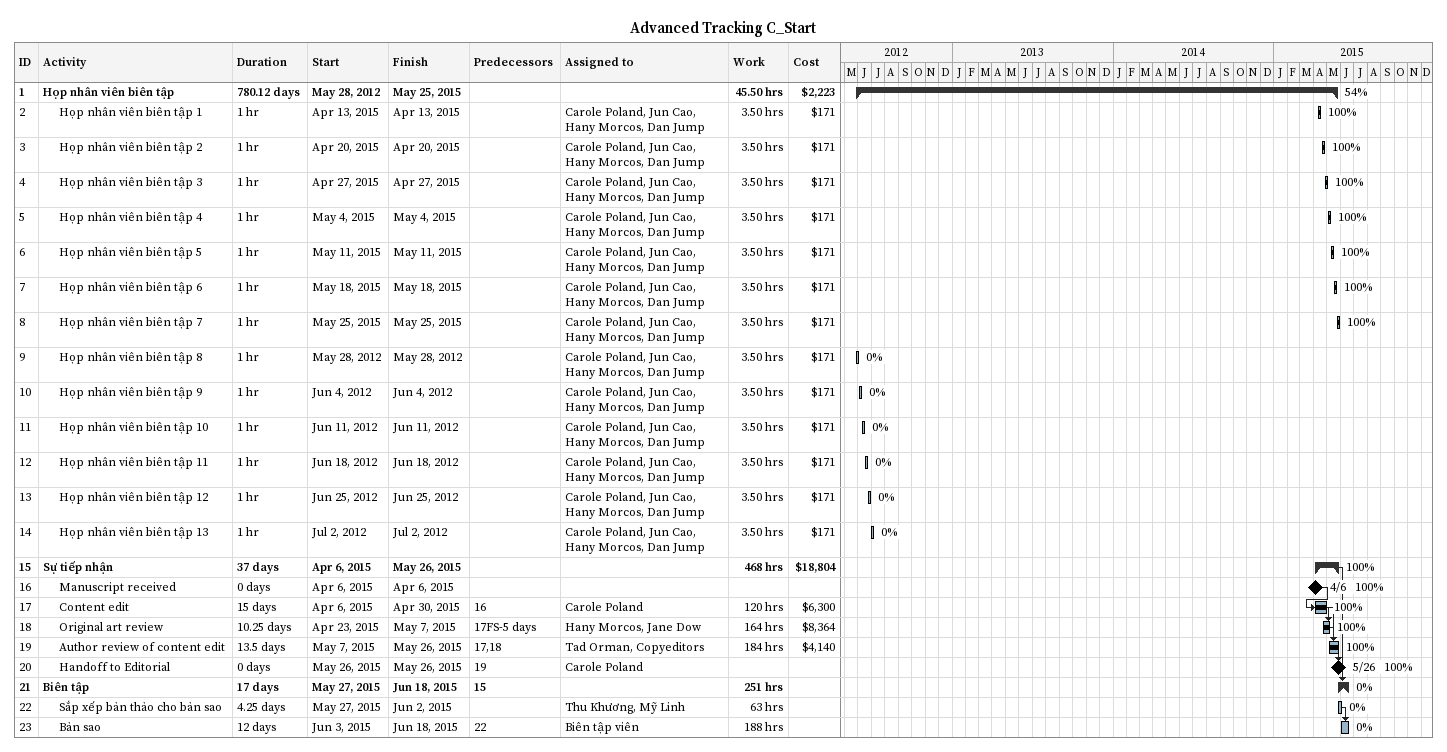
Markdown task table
Advanced Tracking C_Start

| ID | Level | Task | Duration | Start | Finish | Predecessors | Resources | % complete | Work (h) | Cost ($) |
|---|---|---|---|---|---|---|---|---|---|---|
| 1 | 1 | **Họp nhân viên biên tập** | 780.12d | 2012-05-28 | 2015-05-25 |  |  | 54 | 45.50 | 2223 |
| 2 | 2 | Họp nhân viên biên tập 1 | 1h | 2015-04-13 | 2015-04-13 |  | Carole Poland, Jun Cao, Hany Morcos, Dan Jump | 100 | 3.50 | 171 |
| 3 | 2 | Họp nhân viên biên tập 2 | 1h | 2015-04-20 | 2015-04-20 |  | Carole Poland, Jun Cao, Hany Morcos, Dan Jump | 100 | 3.50 | 171 |
| 4 | 2 | Họp nhân viên biên tập 3 | 1h | 2015-04-27 | 2015-04-27 |  | Carole Poland, Jun Cao, Hany Morcos, Dan Jump | 100 | 3.50 | 171 |
| 5 | 2 | Họp nhân viên biên tập 4 | 1h | 2015-05-04 | 2015-05-04 |  | Carole Poland, Jun Cao, Hany Morcos, Dan Jump | 100 | 3.50 | 171 |
| 6 | 2 | Họp nhân viên biên tập 5 | 1h | 2015-05-11 | 2015-05-11 |  | Carole Poland, Jun Cao, Hany Morcos, Dan Jump | 100 | 3.50 | 171 |
| 7 | 2 | Họp nhân viên biên tập 6 | 1h | 2015-05-18 | 2015-05-18 |  | Carole Poland, Jun Cao, Hany Morcos, Dan Jump | 100 | 3.50 | 171 |
| 8 | 2 | Họp nhân viên biên tập 7 | 1h | 2015-05-25 | 2015-05-25 |  | Carole Poland, Jun Cao, Hany Morcos, Dan Jump | 100 | 3.50 | 171 |
| 9 | 2 | Họp nhân viên biên tập 8 | 1h | 2012-05-28 | 2012-05-28 |  | Carole Poland, Jun Cao, Hany Morcos, Dan Jump | 0 | 3.50 | 171 |
| 10 | 2 | Họp nhân viên biên tập 9 | 1h | 2012-06-04 | 2012-06-04 |  | Carole Poland, Jun Cao, Hany Morcos, Dan Jump | 0 | 3.50 | 171 |
| 11 | 2 | Họp nhân viên biên tập 10 | 1h | 2012-06-11 | 2012-06-11 |  | Carole Poland, Jun Cao, Hany Morcos, Dan Jump | 0 | 3.50 | 171 |
| 12 | 2 | Họp nhân viên biên tập 11 | 1h | 2012-06-18 | 2012-06-18 |  | Carole Poland, Jun Cao, Hany Morcos, Dan Jump | 0 | 3.50 | 171 |
| 13 | 2 | Họp nhân viên biên tập 12 | 1h | 2012-06-25 | 2012-06-25 |  | Carole Poland, Jun Cao, Hany Morcos, Dan Jump | 0 | 3.50 | 171 |
| 14 | 2 | Họp nhân viên biên tập 13 | 1h | 2012-07-02 | 2012-07-02 |  | Carole Poland, Jun Cao, Hany Morcos, Dan Jump | 0 | 3.50 | 171 |
| 15 | 1 | **Sự tiếp nhận** | 37d | 2015-04-06 | 2015-05-26 |  |  | 100 | 468 | 18804 |
| 16 | 2 | Manuscript received | 0d | 2015-04-06 | 2015-04-06 |  |  | 100 |  |  |
| 17 | 2 | Content edit | 15d | 2015-04-06 | 2015-04-30 | 16 | Carole Poland | 100 | 120 | 6300 |
| 18 | 2 | Original art review | 10.25d | 2015-04-23 | 2015-05-07 | 17FS-5d | Hany Morcos, Jane Dow | 100 | 164 | 8364 |
| 19 | 2 | Author review of content edit | 13.5d | 2015-05-07 | 2015-05-26 | 17, 18 | Tad Orman, Copyeditors | 100 | 184 | 4140 |
| 20 | 2 | Handoff to Editorial | 0d | 2015-05-26 | 2015-05-26 | 19 | Carole Poland | 100 |  |  |
| 21 | 1 | **Biên tập** | 17d | 2015-05-27 | 2015-06-18 | 15 |  | 0 | 251 |  |
| 22 | 2 | Sắp xếp bản thảo cho bản sao | 4.25d | 2015-05-27 | 2015-06-02 |  | Thu Khương, Mỹ Linh | 0 | 63 |  |
| 23 | 2 | Bản sao | 12d | 2015-06-03 | 2015-06-18 | 22 | Biên tập viên | 0 | 188 |  |
